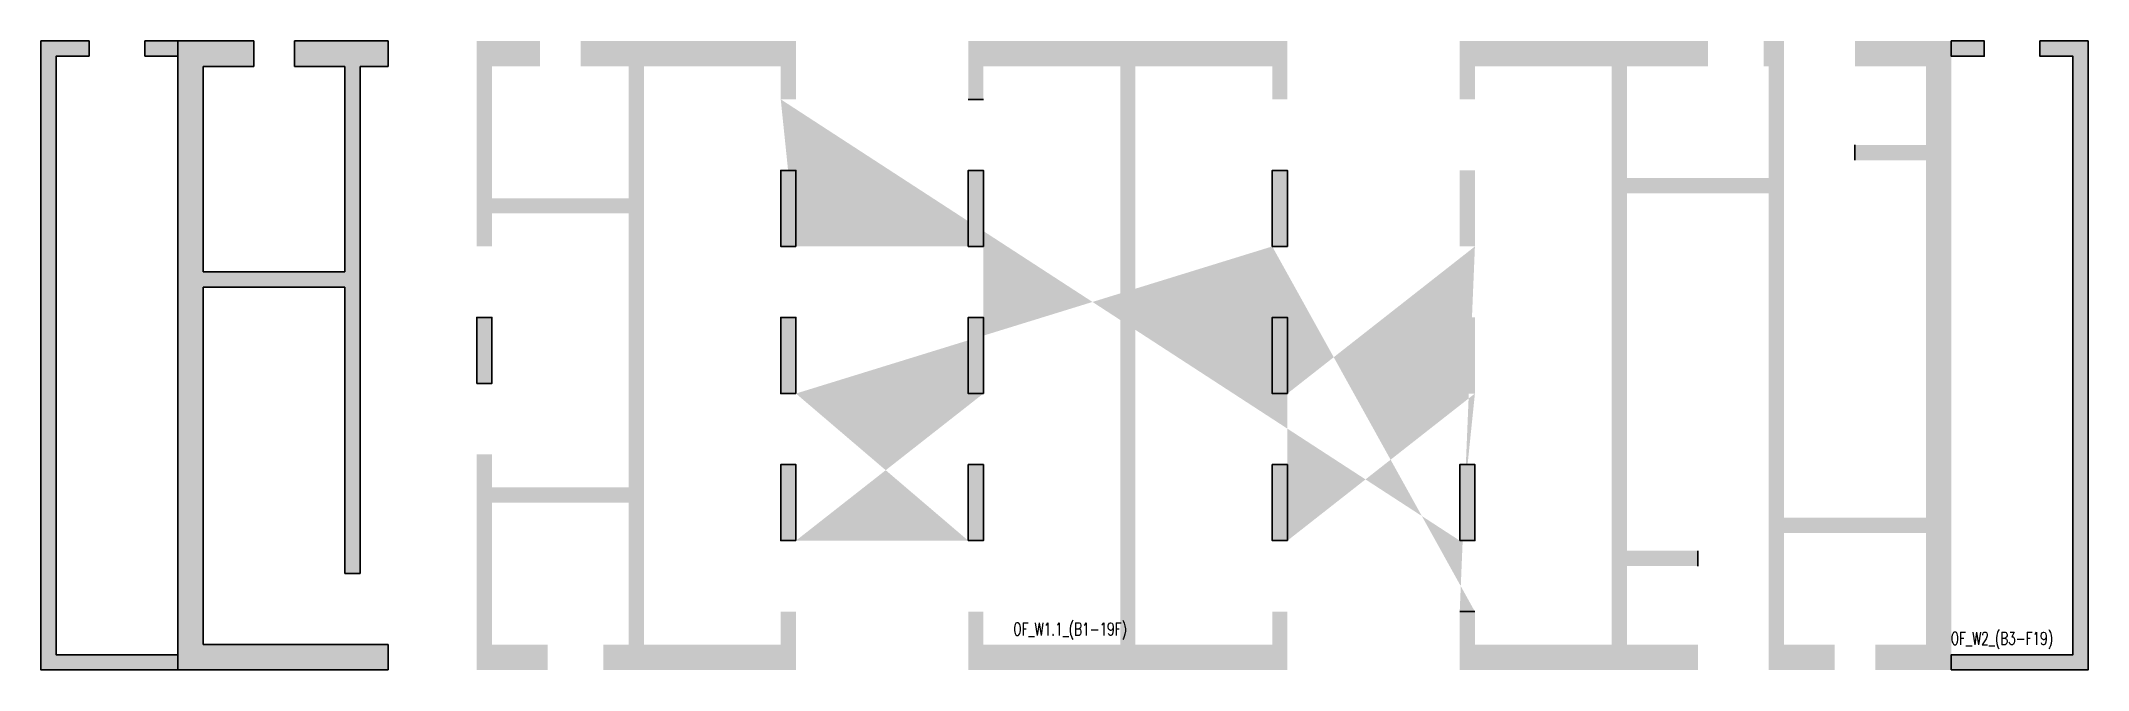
# Model space of a CAD drawing. Header units: millimetres. Extents: x 37600 to 78000, y 51800 to 64200.
import ezdxf

# ---------------------------------------------------------------- set-up
doc = ezdxf.new("R2010")
doc.units = ezdxf.units.MM
doc.layers.get('Defpoints').update_dxf_attribs({"color": 151, "lineweight": 9})
for name, color, linetype, lineweight in [('NDC_S_HATCH COLUMN AND WALL', 251, 'Continuous', 13), ('NDC_S_WALL', 6, 'Continuous', 35), ('OF_Core wall_2(B3-19F)$0$NDC_S_WALL', 6, 'Continuous', 35)]:
    doc.layers.add(name, color=color, linetype=linetype, lineweight=lineweight)
doc.styles.add('NDC_BAR 2', font='romans.shx', dxfattribs={"width": 0.8})
doc.styles.add('OF_Core wall_2(B3-19F)$0$NDC_BAR 2', font='romans.shx', dxfattribs={"width": 0.8})

msp = doc.modelspace()

# ---------------------------------------------------------------- hatches: boundary and pattern name
at = {"layer": 'NDC_S_HATCH COLUMN AND WALL', "ltscale": 200}
h = msp.add_hatch(color=251, dxfattribs=at)
h.dxf.hatch_style = 1
h.paths.add_polyline_path([(46200, 57450), (46500, 57450), (46500, 58750), (46200, 58750)], flags=17)
h.paths.add_polyline_path([(38550, 63900), (38550, 64200), (37600, 64200), (37600, 51800), (44450, 51800), (44450, 52300), (40800, 52300), (40800, 59350), (43600, 59350), (43600, 53700), (43900, 53700), (43900, 63700), (44450, 63700), (44450, 64200), (42601, 64200), (42601, 63700), (43600, 63700), (43600, 59650), (40800, 59650), (40800, 63700), (41799, 63700), (41799, 64200), (39650, 64200), (39650, 63900), (40300, 63900), (40300, 52100), (37900, 52100), (37900, 63900)])
h.paths.add_polyline_path([(73400, 61850), (73400, 62150)], flags=17)
h.paths.add_polyline_path([(70300, 54150), (70300, 53850)], flags=17)
edge = h.paths.add_edge_path()
edge.add_line((65600, 52950), (65600, 51800))
edge.add_line((65600, 51800), (70300, 51800))
edge.add_line((70300, 51800), (70300, 52300))
edge.add_line((70300, 52300), (68900, 52300))
edge.add_line((68900, 52300), (68900, 53850))
edge.add_line((68900, 53850), (70300, 53850))
edge.add_line((70300, 53850), (70300, 54150))
edge.add_line((70300, 54150), (68900, 54150))
edge.add_line((68900, 54150), (68900, 61200))
edge.add_line((68900, 61200), (71700, 61200))
edge.add_line((71700, 61200), (71700, 51800))
edge.add_line((71700, 51800), (72999, 51800))
edge.add_line((72999, 51800), (72999, 52300))
edge.add_line((72999, 52300), (72000, 52300))
edge.add_line((72000, 52300), (72000, 54500))
edge.add_line((72000, 54500), (74800, 54500))
edge.add_line((74800, 54500), (74800, 52300))
edge.add_line((74800, 52300), (73801, 52300))
edge.add_line((73801, 52300), (73801, 51800))
edge.add_line((73801, 51800), (78000, 51800))
edge.add_line((78000, 51800), (78000, 64200))
edge.add_line((78000, 64200), (77050, 64200))
edge.add_line((77050, 64200), (77050, 63900))
edge.add_line((77050, 63900), (77700, 63900))
edge.add_line((77700, 63900), (77700, 52100))
edge.add_line((77700, 52100), (75300, 52100))
edge.add_line((75300, 52100), (75300, 63900))
edge.add_line((75300, 63900), (75950, 63900))
edge.add_line((75950, 63900), (75950, 64200))
edge.add_line((75950, 64200), (73400, 64200))
edge.add_line((73400, 64200), (73400, 63700))
edge.add_line((73400, 63700), (74800, 63700))
edge.add_line((74800, 63700), (74800, 62150))
edge.add_line((74800, 62150), (73400, 62150))
edge.add_line((73400, 62150), (73400, 61850))
edge.add_line((73400, 61850), (74800, 61850))
edge.add_line((74800, 61850), (74800, 54800))
edge.add_line((74800, 54800), (72000, 54800))
edge.add_line((72000, 54800), (72000, 64200))
edge.add_line((72000, 64200), (71600, 64200))
edge.add_line((71600, 64200), (71600, 63700))
edge.add_line((71600, 63700), (71700, 63700))
edge.add_line((71700, 63700), (71700, 61500))
edge.add_line((71700, 61500), (68900, 61500))
edge.add_line((68900, 61500), (68900, 63700))
edge.add_line((68900, 63700), (70498, 63700))
edge.add_line((70498, 63700), (70498, 64200))
edge.add_line((70498, 64200), (65600, 64200))
edge.add_line((65600, 64200), (65600, 63050))
edge.add_line((65600, 63050), (65900, 63050))
edge.add_line((65900, 63050), (65900, 63700))
edge.add_line((65900, 63700), (68600, 63700))
edge.add_line((68600, 63700), (68600, 52300))
edge.add_line((68600, 52300), (65900, 52300))
edge.add_line((65900, 52300), (65900, 52950))
h.paths.add_polyline_path([(65900, 52300), (65900, 52950)], flags=16)
edge = h.paths.add_edge_path(flags=16)
edge.add_line((68600, 52300), (65900, 52300))
edge.add_line((68600, 52300), (65900, 52300))
edge = h.paths.add_edge_path(flags=17)
edge.add_line((68600, 63700), (68600, 52300))
edge.add_line((68600, 63700), (68600, 52300))
edge = h.paths.add_edge_path(flags=17)
edge.add_line((65900, 63700), (68600, 63700))
edge.add_line((65900, 63700), (68600, 63700))
edge = h.paths.add_edge_path(flags=17)
edge.add_line((65900, 63050), (65900, 63700))
edge.add_line((65900, 63050), (65900, 63700))
edge = h.paths.add_edge_path(flags=17)
edge.add_line((65600, 63050), (65900, 63050))
edge.add_line((65600, 63050), (65900, 63050))
edge = h.paths.add_edge_path(flags=17)
edge.add_line((65600, 64200), (65600, 63050))
edge.add_line((65600, 64200), (65600, 63050))
edge = h.paths.add_edge_path(flags=17)
edge.add_line((70498, 64200), (65600, 64200))
edge.add_line((70498, 64200), (65600, 64200))
edge = h.paths.add_edge_path(flags=17)
edge.add_line((70498, 63700), (70498, 64200))
edge.add_line((70498, 63700), (70498, 64200))
edge = h.paths.add_edge_path(flags=17)
edge.add_line((68900, 63700), (70498, 63700))
edge.add_line((68900, 63700), (70498, 63700))
edge = h.paths.add_edge_path(flags=16)
edge.add_line((68900, 61500), (68900, 63700))
edge.add_line((68900, 61500), (68900, 63700))
edge = h.paths.add_edge_path(flags=16)
edge.add_line((71700, 61500), (68900, 61500))
edge.add_line((71700, 61500), (68900, 61500))
edge = h.paths.add_edge_path(flags=17)
edge.add_line((71700, 63700), (71700, 61500))
edge.add_line((71700, 63700), (71700, 61500))
edge = h.paths.add_edge_path(flags=17)
edge.add_line((71600, 63700), (71700, 63700))
edge.add_line((71600, 63700), (71700, 63700))
edge = h.paths.add_edge_path(flags=17)
edge.add_line((71600, 64200), (71600, 63700))
edge.add_line((71600, 64200), (71600, 63700))
edge = h.paths.add_edge_path(flags=17)
edge.add_line((72000, 64200), (71600, 64200))
edge.add_line((72000, 64200), (71600, 64200))
edge = h.paths.add_edge_path(flags=16)
edge.add_line((72000, 54800), (72000, 64200))
edge.add_line((72000, 54800), (72000, 64200))
edge = h.paths.add_edge_path(flags=16)
edge.add_line((74800, 54800), (72000, 54800))
edge.add_line((74800, 54800), (72000, 54800))
edge = h.paths.add_edge_path(flags=17)
edge.add_line((74800, 61850), (74800, 54800))
edge.add_line((74800, 61850), (74800, 54800))
edge = h.paths.add_edge_path(flags=17)
edge.add_line((73400, 61850), (74800, 61850))
edge.add_line((73400, 61850), (74800, 61850))
edge = h.paths.add_edge_path(flags=16)
edge.add_line((74800, 62150), (73400, 62150))
edge.add_line((74800, 62150), (73400, 62150))
edge = h.paths.add_edge_path(flags=17)
edge.add_line((74800, 63700), (74800, 62150))
edge.add_line((74800, 63700), (74800, 62150))
edge = h.paths.add_edge_path(flags=17)
edge.add_line((73400, 63700), (74800, 63700))
edge.add_line((73400, 63700), (74800, 63700))
edge = h.paths.add_edge_path(flags=17)
edge.add_line((73400, 64200), (73400, 63700))
edge.add_line((73400, 64200), (73400, 63700))
edge = h.paths.add_edge_path(flags=17)
edge.add_line((75950, 64200), (73400, 64200))
edge.add_line((75950, 64200), (73400, 64200))
edge = h.paths.add_edge_path(flags=17)
edge.add_line((75950, 63900), (75950, 64200))
edge.add_line((75950, 63900), (75950, 64200))
edge = h.paths.add_edge_path(flags=17)
edge.add_line((75300, 63900), (75950, 63900))
edge.add_line((75300, 63900), (75950, 63900))
edge = h.paths.add_edge_path(flags=16)
edge.add_line((75300, 52100), (75300, 63900))
edge.add_line((75300, 52100), (75300, 63900))
edge = h.paths.add_edge_path(flags=16)
edge.add_line((77700, 52100), (75300, 52100))
edge.add_line((77700, 52100), (75300, 52100))
edge = h.paths.add_edge_path(flags=17)
edge.add_line((77700, 63900), (77700, 52100))
edge.add_line((77700, 63900), (77700, 52100))
edge = h.paths.add_edge_path(flags=17)
edge.add_line((77050, 63900), (77700, 63900))
edge.add_line((77050, 63900), (77700, 63900))
edge = h.paths.add_edge_path(flags=17)
edge.add_line((77050, 64200), (77050, 63900))
edge.add_line((77050, 64200), (77050, 63900))
edge = h.paths.add_edge_path(flags=17)
edge.add_line((78000, 64200), (77050, 64200))
edge.add_line((78000, 64200), (77050, 64200))
edge = h.paths.add_edge_path(flags=17)
edge.add_line((78000, 51800), (78000, 64200))
edge.add_line((78000, 51800), (78000, 64200))
edge = h.paths.add_edge_path(flags=17)
edge.add_line((73801, 51800), (78000, 51800))
edge.add_line((73801, 51800), (78000, 51800))
edge = h.paths.add_edge_path(flags=17)
edge.add_line((73801, 52300), (73801, 51800))
edge.add_line((73801, 52300), (73801, 51800))
edge = h.paths.add_edge_path(flags=16)
edge.add_line((74800, 52300), (73801, 52300))
edge.add_line((74800, 52300), (73801, 52300))
edge = h.paths.add_edge_path(flags=17)
edge.add_line((74800, 54500), (74800, 52300))
edge.add_line((74800, 54500), (74800, 52300))
edge = h.paths.add_edge_path(flags=17)
edge.add_line((72000, 54500), (74800, 54500))
edge.add_line((72000, 54500), (74800, 54500))
edge = h.paths.add_edge_path(flags=16)
edge.add_line((72000, 52300), (72000, 54500))
edge.add_line((72000, 52300), (72000, 54500))
edge = h.paths.add_edge_path(flags=17)
edge.add_line((72999, 52300), (72000, 52300))
edge.add_line((72999, 52300), (72000, 52300))
edge = h.paths.add_edge_path(flags=17)
edge.add_line((72999, 51800), (72999, 52300))
edge.add_line((72999, 51800), (72999, 52300))
edge = h.paths.add_edge_path(flags=17)
edge.add_line((71700, 51800), (72999, 51800))
edge.add_line((71700, 51800), (72999, 51800))
edge = h.paths.add_edge_path(flags=17)
edge.add_line((71700, 61200), (71700, 51800))
edge.add_line((71700, 61200), (71700, 51800))
edge = h.paths.add_edge_path(flags=17)
edge.add_line((68900, 61200), (71700, 61200))
edge.add_line((68900, 61200), (71700, 61200))
edge = h.paths.add_edge_path(flags=16)
edge.add_line((68900, 54150), (68900, 61200))
edge.add_line((68900, 54150), (68900, 61200))
edge = h.paths.add_edge_path(flags=17)
edge.add_line((70300, 54150), (68900, 54150))
edge.add_line((70300, 54150), (68900, 54150))
edge = h.paths.add_edge_path(flags=17)
edge.add_line((68900, 53850), (70300, 53850))
edge.add_line((68900, 53850), (70300, 53850))
edge = h.paths.add_edge_path(flags=16)
edge.add_line((68900, 52300), (68900, 53850))
edge.add_line((68900, 52300), (68900, 53850))
edge = h.paths.add_edge_path(flags=17)
edge.add_line((70300, 52300), (68900, 52300))
edge.add_line((70300, 52300), (68900, 52300))
edge = h.paths.add_edge_path(flags=17)
edge.add_line((70300, 51800), (70300, 52300))
edge.add_line((70300, 51800), (70300, 52300))
edge = h.paths.add_edge_path(flags=17)
edge.add_line((65600, 51800), (70300, 51800))
edge.add_line((65600, 51800), (70300, 51800))
edge = h.paths.add_edge_path(flags=17)
edge.add_line((65600, 52950), (65600, 51800))
edge.add_line((65600, 52950), (65600, 51800))
edge = h.paths.add_edge_path()
edge.add_line((55900, 63050), (56200, 63050))
edge.add_line((56200, 60150), (55900, 60150))
edge.add_line((55900, 60150), (55900, 61650))
edge.add_line((55900, 61650), (56200, 61650))
edge.add_line((56200, 61650), (56200, 60150))
edge.add_line((52500, 60150), (52500, 61650))
edge.add_line((52500, 61650), (52200, 61650))
edge.add_line((52200, 61650), (52200, 60150))
edge.add_line((52200, 60150), (52500, 60150))
edge.add_line((52200, 63050), (52200, 63700))
edge.add_line((52200, 63700), (49500, 63700))
edge.add_line((49500, 63700), (49500, 52300))
edge.add_line((49500, 52300), (52200, 52300))
edge.add_line((52200, 52300), (52200, 52950))
edge.add_line((52200, 52950), (52500, 52950))
edge.add_line((52500, 52950), (52500, 51800))
edge.add_line((52500, 51800), (48700, 51800))
edge.add_line((48700, 51800), (48700, 52300))
edge.add_line((48700, 52300), (49200, 52300))
edge.add_line((49200, 52300), (49200, 55100))
edge.add_line((49200, 55100), (46500, 55100))
edge.add_line((46500, 55100), (46500, 52300))
edge.add_line((46500, 52300), (47600, 52300))
edge.add_line((47600, 52300), (47600, 51800))
edge.add_line((47600, 51800), (46200, 51800))
edge.add_line((46200, 51800), (46200, 52300))
edge.add_line((46200, 52300), (46200, 56050))
edge.add_line((46200, 56050), (46500, 56050))
edge.add_line((46500, 56050), (46500, 55400))
edge.add_line((46500, 55400), (49200, 55400))
edge.add_line((49200, 55400), (49200, 60800))
edge.add_line((49200, 60800), (46500, 60800))
edge.add_line((46500, 60800), (46500, 60150))
edge.add_line((46500, 60150), (46200, 60150))
edge.add_line((46200, 60150), (46200, 64200))
edge.add_line((46200, 64200), (47449, 64200))
edge.add_line((47449, 64200), (47449, 63700))
edge.add_line((47449, 63700), (46500, 63700))
edge.add_line((46500, 63700), (46500, 61100))
edge.add_line((46500, 61100), (49200, 61100))
edge.add_line((49200, 61100), (49200, 63700))
edge.add_line((49200, 63700), (48251, 63700))
edge.add_line((48251, 63700), (48251, 64200))
edge.add_line((48251, 64200), (52500, 64200))
edge.add_line((52500, 64200), (52500, 63050))
edge.add_line((52500, 63050), (52200, 63050))
edge.add_line((65600, 54350), (65600, 55850))
edge.add_line((65600, 55850), (65900, 55850))
edge.add_line((65900, 55850), (65900, 54350))
edge.add_line((65900, 54350), (65600, 54350))
edge.add_line((65900, 57250), (65600, 57250))
edge.add_line((65600, 57250), (65600, 58750))
edge.add_line((65600, 58750), (65900, 58750))
edge.add_line((65900, 58750), (65900, 57250))
edge.add_line((62200, 54350), (62200, 55850))
edge.add_line((62200, 55850), (61900, 55850))
edge.add_line((61900, 55850), (61900, 54350))
edge.add_line((61900, 54350), (62200, 54350))
edge.add_line((62200, 57250), (61900, 57250))
edge.add_line((61900, 57250), (61900, 58750))
edge.add_line((61900, 58750), (62200, 58750))
edge.add_line((62200, 58750), (62200, 57250))
edge.add_line((65900, 60150), (65900, 61650))
edge.add_line((65900, 61650), (65600, 61650))
edge.add_line((65600, 61650), (65600, 60150))
edge.add_line((65600, 60150), (65900, 60150))
edge.add_line((65600, 52950), (65900, 52950))
edge.add_line((61900, 60150), (61900, 61650))
edge.add_line((61900, 61650), (62200, 61650))
edge.add_line((62200, 61650), (62200, 60150))
edge.add_line((62200, 60150), (61900, 60150))
edge.add_line((52500, 57250), (52200, 57250))
edge.add_line((52200, 57250), (52200, 58750))
edge.add_line((52200, 58750), (52500, 58750))
edge.add_line((52500, 58750), (52500, 57250))
edge.add_line((55900, 54350), (56200, 54350))
edge.add_line((56200, 54350), (56200, 55850))
edge.add_line((56200, 55850), (55900, 55850))
edge.add_line((55900, 55850), (55900, 54350))
edge.add_line((52500, 54350), (52200, 54350))
edge.add_line((52200, 54350), (52200, 55850))
edge.add_line((52200, 55850), (52500, 55850))
edge.add_line((52500, 55850), (52500, 54350))
edge.add_line((56200, 57250), (55900, 57250))
edge.add_line((55900, 57250), (55900, 58750))
edge.add_line((55900, 58750), (56200, 58750))
edge.add_line((56200, 58750), (56200, 57250))
edge.add_line((56200, 63050), (56200, 63700))
edge.add_line((56200, 63700), (58900, 63700))
edge.add_line((58900, 63700), (58900, 52300))
edge.add_line((58900, 52300), (56200, 52300))
edge.add_line((56200, 52300), (56200, 52950))
edge.add_line((56200, 52950), (55900, 52950))
edge.add_line((55900, 52950), (55900, 51800))
edge.add_line((55900, 51800), (62200, 51800))
edge.add_line((62200, 51800), (62200, 52950))
edge.add_line((62200, 52950), (61900, 52950))
edge.add_line((61900, 52950), (61900, 52300))
edge.add_line((61900, 52300), (59200, 52300))
edge.add_line((59200, 52300), (59200, 63700))
edge.add_line((59200, 63700), (61900, 63700))
edge.add_line((61900, 63700), (61900, 63050))
edge.add_line((61900, 63050), (62200, 63050))
edge.add_line((62200, 63050), (62200, 64200))
edge.add_line((62200, 64200), (55900, 64200))
edge.add_line((55900, 64200), (55900, 63050))
h = msp.add_hatch(color=251, dxfattribs=at)
h.dxf.hatch_style = 1
h.paths.add_polyline_path([(52500, 64200), (48251, 64200), (48251, 63700), (49200, 63700), (49200, 61100), (46500, 61100), (46500, 63700), (47449, 63700), (47449, 64200), (46200, 64200), (46200, 60150), (46500, 60150), (46500, 60800), (49200, 60800), (49200, 55400), (46500, 55400), (46500, 56050), (46200, 56050), (46200, 52300), (46200, 51800), (47600, 51800), (47600, 52300), (46500, 52300), (46500, 55100), (49200, 55100), (49200, 52300), (48700, 52300), (48700, 51800), (52500, 51800), (52500, 52950), (52200, 52950), (52200, 52300), (49500, 52300), (49500, 63700), (52200, 63700), (52200, 63050), (52500, 63050)])
h.paths.add_polyline_path([(62200, 64200), (55900, 64200), (55900, 63050), (56200, 63050), (56200, 63700), (58900, 63700), (58900, 52300), (56200, 52300), (56200, 52950), (55900, 52950), (55900, 51800), (62200, 51800), (62200, 52950), (61900, 52950), (61900, 52300), (59200, 52300), (59200, 63700), (61900, 63700), (61900, 63050), (62200, 63050)])
h = msp.add_hatch(color=251, dxfattribs=at)
h.dxf.hatch_style = 1
h.paths.add_polyline_path([(73400, 64200), (73400, 63700), (74800, 63700), (74800, 62150), (73400, 62150), (73400, 61850), (74800, 61850), (74800, 54800), (72000, 54800), (72000, 64200), (71600, 64200), (71600, 63700), (71700, 63700), (71700, 61500), (68900, 61500), (68900, 63700), (70498, 63700), (70498, 64200), (65600, 64200), (65600, 63050), (65900, 63050), (65900, 63700), (68600, 63700), (68600, 52300), (65900, 52300), (65900, 52950), (65600, 52950), (65600, 51800), (70300, 51800), (70300, 52300), (68900, 52300), (68900, 53850), (70300, 53850), (70300, 54150), (68900, 54150), (68900, 61200), (71700, 61200), (71700, 51800), (72999, 51800), (72999, 52300), (72000, 52300), (72000, 54500), (74800, 54500), (74800, 52300), (73801, 52300), (73801, 51800), (78000, 51800), (78000, 64200), (77050, 64200), (77050, 63900), (77700, 63900), (77700, 52100), (75300, 52100), (75300, 63900), (75950, 63900), (75950, 64200)])
h = msp.add_hatch(color=251, dxfattribs=at)
h.dxf.hatch_style = 1
h.paths.add_polyline_path([(65900, 61650), (65600, 61650), (65600, 60150), (65900, 60150)])
h.paths.add_polyline_path([(65900, 58750), (65600, 58750), (65600, 57250), (65900, 57250)])
h.paths.add_polyline_path([(65900, 55850), (65600, 55850), (65600, 54350), (65900, 54350)])
h.paths.add_polyline_path([(62200, 55850), (61900, 55850), (61900, 54350), (62200, 54350)])
h.paths.add_polyline_path([(62200, 58750), (61900, 58750), (61900, 57250), (62200, 57250)])
h.paths.add_polyline_path([(62200, 61650), (61900, 61650), (61900, 60150), (62200, 60150)])
h.paths.add_polyline_path([(56200, 61650), (55900, 61650), (55900, 60150), (56200, 60150)])
h.paths.add_polyline_path([(56200, 58750), (55900, 58750), (55900, 57250), (56200, 57250)])
h.paths.add_polyline_path([(56200, 55850), (55900, 55850), (55900, 54350), (56200, 54350)])
h.paths.add_polyline_path([(52500, 55850), (52200, 55850), (52200, 54350), (52500, 54350)])
h.paths.add_polyline_path([(52500, 58750), (52200, 58750), (52200, 57250), (52500, 57250)])
h.paths.add_polyline_path([(52500, 61650), (52200, 61650), (52200, 60150), (52500, 60150)])

# ---------------------------------------------------------------- linework, layer by layer
at = {"layer": 'NDC_S_WALL', "ltscale": 200}
for p, q in [((37600, 51800), (37600, 64200)), ((37600, 64200), (38550, 64200)), ((38550, 63900), (37900, 63900)), ((37900, 63900), (37900, 52100)), ((39650, 64200), (41799, 64200)), ((40300, 63900), (39650, 63900)), ((40300, 52100), (40300, 63900)), ((41799, 64200), (41799, 63700)), ((42601, 63700), (42601, 64200)), ((42601, 64200), (44450, 64200)), ((44450, 64200), (44450, 63700)), ((41799, 63700), (40800, 63700)), ((40800, 63700), (40800, 59650)), ((43600, 63700), (42601, 63700)), ((43600, 59650), (43600, 63700)), ((44450, 63700), (43900, 63700)), ((43900, 63700), (43900, 53700)), ((40800, 59650), (43600, 59650)), ((43600, 59350), (40800, 59350)), ((40800, 59350), (40800, 52300)), ((43600, 53700), (43600, 59350)), ((43900, 53700), (43600, 53700)), ((40800, 52300), (44450, 52300)), ((44450, 52300), (44450, 51800)), ((44450, 51800), (37600, 51800)), ((37900, 52100), (40300, 52100))]:
    msp.add_line(p, q, dxfattribs=at)
for points in [[(38550, 63900), (38550, 64200)], [(39650, 64200), (39650, 63900)], [(55900, 63050), (56200, 63050)], [(73400, 61850), (73400, 62150)], [(52500, 60150), (52500, 61650), (52200, 61650), (52200, 60150), (52500, 60150)], [(56200, 60150), (55900, 60150), (55900, 61650), (56200, 61650), (56200, 60150)], [(61900, 60150), (61900, 61650), (62200, 61650), (62200, 60150), (61900, 60150)], [(52500, 57250), (52200, 57250), (52200, 58750), (52500, 58750), (52500, 57250)], [(56200, 57250), (55900, 57250), (55900, 58750), (56200, 58750), (56200, 57250)], [(62200, 57250), (61900, 57250), (61900, 58750), (62200, 58750), (62200, 57250)], [(52500, 54350), (52200, 54350), (52200, 55850), (52500, 55850), (52500, 54350)], [(55900, 54350), (56200, 54350), (56200, 55850), (55900, 55850), (55900, 54350)], [(62200, 54350), (62200, 55850), (61900, 55850), (61900, 54350), (62200, 54350)], [(65600, 54350), (65600, 55850), (65900, 55850), (65900, 54350), (65600, 54350)], [(70300, 54150), (70300, 53850)], [(65600, 52950), (65900, 52950)]]:
    msp.add_lwpolyline(points, dxfattribs=at)
for points in [[(52200, 63050, 0, 0, 0), (52200, 63700, 0, 0, 0), (49500, 63700, 0, 0, 0), (49500, 52300, 0, 0, 0), (52200, 52300, 0, 0, 0), (52200, 52950, 0, 0, 0), (52500, 52950, 0, 0, 0), (52500, 51800, 0, 0, 0), (48700, 51800, 0, 0, 0), (48700, 52300, 0.5, 0.5, 0), (48700, 52300, 0, 0, 0), (49200, 52300, 0, 0, 0), (49200, 55100, 0, 0, 0), (46500, 55100, 0.5, 0.5, 0), (46500, 55100, 0, 0, 0), (46500, 52300, 0, 0, 0), (47600, 52300, 0.5, 0.5, 0), (47600, 52300, 0, 0, 0), (47600, 51800, 0, 0, 0), (46200, 51800, 0, 0, 0), (46200, 52300, 0, 0, 0), (46200, 56050, 0, 0, 0), (46500, 56050, 0, 0, 0), (46500, 55400, 0, 0, 0), (49200, 55400, 0.5, 0.5, 0), (49200, 55400, 0, 0, 0), (49200, 60800, 0.5, 0.5, 0), (49200, 60800, 0, 0, 0), (46500, 60800, 0.5, 0.5, 0), (46500, 60800, 0, 0, 0), (46500, 60150, 0, 0, 0), (46200, 60150, 0.5, 0.5, 0), (46200, 60150, 0, 0, 0), (46200, 64200, 0, 0, 0), (47449, 64200, 0.5, 0.5, 0), (47449, 64200, 0, 0, 0), (47449, 63700, 0.5, 0.5, 0), (47449, 63700, 0, 0, 0), (46500, 63700, 0, 0, 0), (46500, 61100, 0, 0, 0), (49200, 61100, 0.5, 0.5, 0), (49200, 61100, 0, 0, 0), (49200, 63700, 0.5, 0.5, 0), (49200, 63700, 0, 0, 0), (48251, 63700, 0.5, 0.5, 0), (48251, 63700, 0, 0, 0), (48251, 64200, 0, 0, 0), (52500, 64200, 0.5, 0.5, 0), (52500, 64200, 0, 0, 0), (52500, 63050, 0, 0, 0), (52200, 63050, 0, 0, 0)], [(56200, 63050, 0, 0, 0), (56200, 63700, 0, 0, 0), (58900, 63700, 0, 0, 0), (58900, 52300, 0, 0, 0), (56200, 52300, 0, 0, 0), (56200, 52950, 0, 0, 0), (55900, 52950, 0, 0, 0), (55900, 51800, 0, 0, 0), (62200, 51800, 0.5, 0.5, 0), (62200, 51800, 0, 0, 0), (62200, 52950, 0, 0, 0), (61900, 52950, 0, 0, 0), (61900, 52300, 0.5, 0.5, 0), (61900, 52300, 0, 0, 0), (59200, 52300, 0, 0, 0), (59200, 63700, 0, 0, 0), (61900, 63700, 0.5, 0.5, 0), (61900, 63700, 0, 0, 0), (61900, 63050, 0, 0, 0), (62200, 63050, 0, 0, 0), (62200, 64200, 0.5, 0.5, 0), (62200, 64200, 0, 0, 0), (55900, 64200, 0, 0, 0), (55900, 63050, 0, 0, 0)], [(65600, 52950, 0, 0, 0), (65600, 51800, 0.5, 0.5, 0), (65600, 51800, 0, 0, 0), (70300, 51800, 0.5, 0.5, 0), (70300, 51800, 0, 0, 0), (70300, 52300, 0.5, 0.5, 0), (70300, 52300, 0, 0, 0), (68900, 52300, 0, 0, 0), (68900, 53850, 0.5, 0.5, 0), (68900, 53850, 0, 0, 0), (70300, 53850, 0, 0, 0), (70300, 54150, 0, 0, 0), (68900, 54150, 0.5, 0.5, 0), (68900, 54150, 0, 0, 0), (68900, 61200, 0.5, 0.5, 0), (68900, 61200, 0, 0, 0), (71700, 61200, 0, 0, 0), (71700, 51800, 0, 0, 0), (72999, 51800, 0.5, 0.5, 0), (72999, 51800, 0, 0, 0), (72999, 52300, 0.5, 0.5, 0), (72999, 52300, 0, 0, 0), (72000, 52300, 0, 0, 0), (72000, 54500, 0.5, 0.5, 0), (72000, 54500, 0, 0, 0), (74800, 54500, 0.5, 0.5, 0), (74800, 54500, 0, 0, 0), (74800, 52300, 0, 0, 0), (73801, 52300, 0.5, 0.5, 0), (73801, 52300, 0, 0, 0), (73801, 51800, 0.5, 0.5, 0), (73801, 51800, 0, 0, 0), (78000, 51800, 0, 0, 0), (78000, 64200, 0.5, 0.5, 0), (78000, 64200, 0, 0, 0), (77050, 64200, 0.5, 0.5, 0), (77050, 64200, 0, 0, 0), (77050, 63900, 0.5, 0.5, 0), (77050, 63900, 0, 0, 0), (77700, 63900, 0, 0, 0), (77700, 52100, 0, 0, 0), (75300, 52100, 0, 0, 0), (75300, 63900, 0, 0, 0), (75950, 63900, 0.5, 0.5, 0), (75950, 63900, 0, 0, 0), (75950, 64200, 0.5, 0.5, 0), (75950, 64200, 0, 0, 0), (73400, 64200, 0.5, 0.5, 0), (73400, 64200, 0, 0, 0), (73400, 63700, 0.5, 0.5, 0), (73400, 63700, 0, 0, 0), (74800, 63700, 0.5, 0.5, 0), (74800, 63700, 0, 0, 0), (74800, 62150, 0.5, 0.5, 0), (74800, 62150, 0, 0, 0), (73400, 62150, 0, 0, 0), (73400, 61850, 0, 0, 0), (74800, 61850, 0.5, 0.5, 0), (74800, 61850, 0, 0, 0), (74800, 54800, 0.5, 0.5, 0), (74800, 54800, 0, 0, 0), (72000, 54800, 0.5, 0.5, 0), (72000, 54800, 0, 0, 0), (72000, 64200, 0.5, 0.5, 0), (72000, 64200, 0, 0, 0), (71600, 64200, 0.5, 0.5, 0), (71600, 64200, 0, 0, 0), (71600, 63700, 0.5, 0.5, 0), (71600, 63700, 0, 0, 0), (71700, 63700, 0, 0, 0), (71700, 61500, 0, 0, 0), (68900, 61500, 0, 0, 0), (68900, 63700, 0.5, 0.5, 0), (68900, 63700, 0, 0, 0), (70498, 63700, 0.5, 0.5, 0), (70498, 63700, 0, 0, 0), (70498, 64200, 0.5, 0.5, 0), (70498, 64200, 0, 0, 0), (65600, 64200, 0, 0, 0), (65600, 63050, 0, 0, 0), (65900, 63050, 0, 0, 0), (65900, 63700, 0, 0, 0), (68600, 63700, 0.5, 0.5, 0), (68600, 63700, 0, 0, 0), (68600, 52300, 0, 0, 0), (65900, 52300, 0.5, 0.5, 0), (65900, 52300, 0, 0, 0), (65900, 52950, 0, 0, 0)], [(65900, 60150, 0, 0, 0), (65900, 61650, 0.5, 0.5, 0), (65900, 61650, 0, 0, 0), (65600, 61650, 0, 0, 0), (65600, 60150, 0, 0, 0), (65900, 60150, 0, 0, 0)], [(65900, 57250, 0, 0, 0), (65600, 57250, 0, 0, 0), (65600, 58750, 0.5, 0.5, 0), (65600, 58750, 0, 0, 0), (65900, 58750, 0, 0, 0), (65900, 57250, 0, 0, 0)]]:
    msp.add_lwpolyline(points, format="xyseb", dxfattribs=at)
msp.add_lwpolyline([(46200, 57450), (46500, 57450), (46500, 58750), (46200, 58750)], close=True, dxfattribs=at)
at = {"layer": 'OF_Core wall_2(B3-19F)$0$NDC_S_WALL'}
for points in [[(38550, 64200), (37600, 64200), (37600, 51800), (40300, 51800), (40300, 52100), (37900, 52100), (37900, 63900), (38550, 63900)], [(39650, 63900), (40300, 63900), (40300, 64200), (39650, 64200)]]:
    msp.add_lwpolyline(points, dxfattribs=at)
for points in [[(75300, 51800), (75300, 52100), (77700, 52100), (77700, 63900), (77050, 63900), (77050, 64200), (78000, 64200), (78000, 51800)], [(75300, 64200), (75950, 64200), (75950, 63900), (75300, 63900)]]:
    msp.add_lwpolyline(points, close=True, dxfattribs=at)

# ---------------------------------------------------------------- texts
at = {"layer": 'Defpoints', "width": 0.7}
for s, style, p in [('OF_W1.1_(B1-19F)', 'NDC_BAR 2', (56789, 52483)), ('OF_W2_(B3-F19)', 'OF_Core wall_2(B3-19F)$0$NDC_BAR 2', (75291, 52298))]:
    msp.add_text(s, height=250, dxfattribs=dict(at, style=style)).set_placement(p)

doc.saveas('drawing.dxf')
